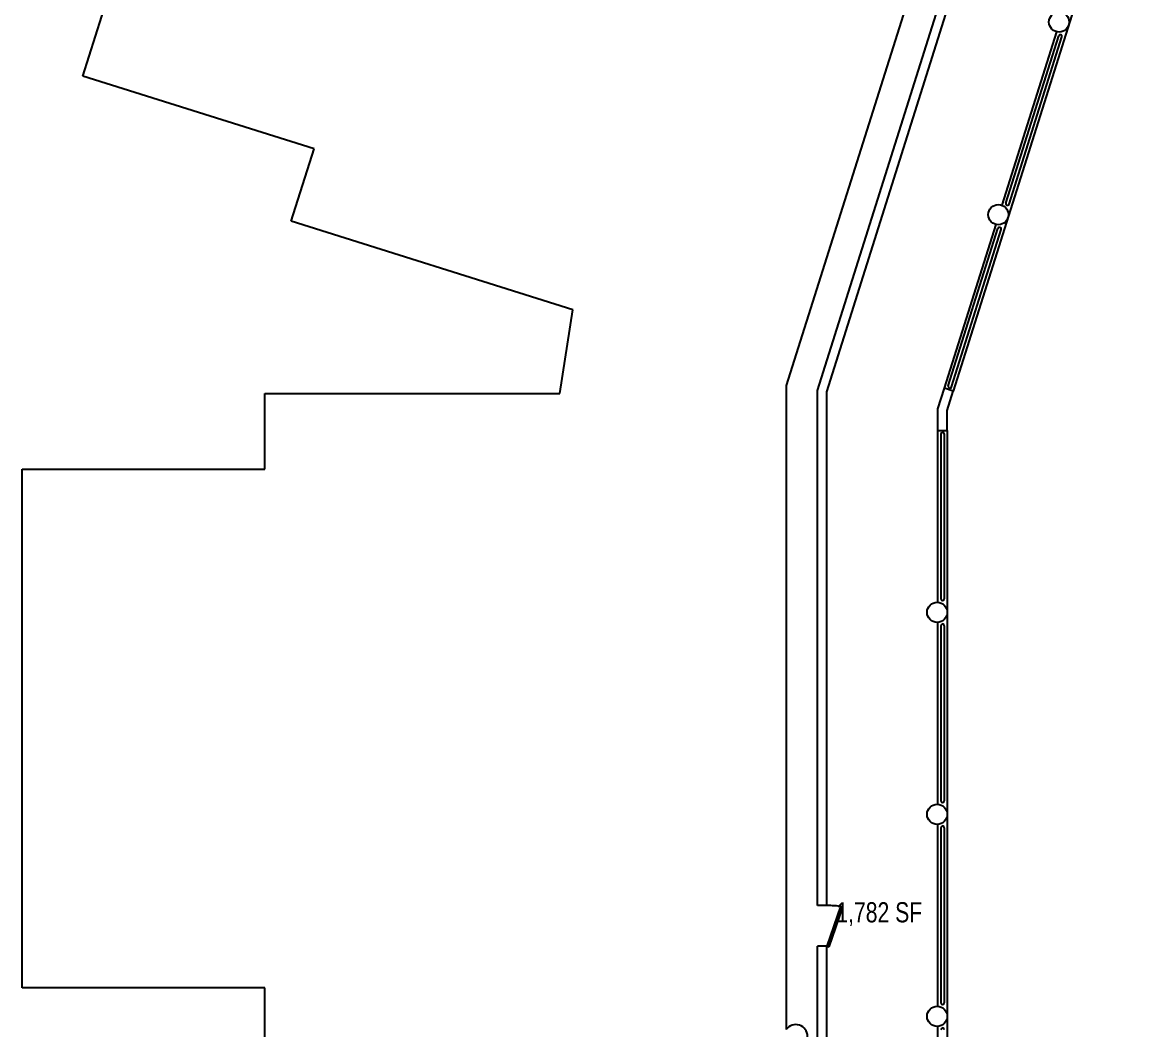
# Model space of a CAD drawing. Header units: inches. Extents: x -98 to 1184, y -183 to 3122.
# Drawn here: x -98 to 565, y 1531 to 2130 of the extents above; entities that cross this region are included whole.
import ezdxf
from ezdxf.enums import TextEntityAlignment as Align

# ---------------------------------------------------------------- set-up
doc = ezdxf.new("R2010")
doc.units = ezdxf.units.IN
doc.header["$LTSCALE"] = 10
doc.header["$MEASUREMENT"] = 0
for name, color, linetype in [('A-DOOR', 2, 'CONTINUOUS'), ('A-FLOR', 3, 'CONTINUOUS'), ('A-ROOF', 2, 'CONTINUOUS'), ('A-WALL', 5, 'CONTINUOUS'), ('AREA-TEXT', 3, 'CONTINUOUS')]:
    doc.layers.add(name, color=color, linetype=linetype)
doc.styles.add('CP_AREA', font='arial.ttf', dxfattribs={"height": 15})

msp = doc.modelspace()

# ---------------------------------------------------------------- linework, layer by layer
at = {"layer": 'A-DOOR'}
for p, q in [((388.26, 1604.23), (380.08, 1580.75)), ((381.43, 1580.33), (389.61, 1603.81)), ((389.61, 1603.81), (388.26, 1604.23)), ((380.08, 1580.75), (381.43, 1580.33))]:
    msp.add_line(p, q, dxfattribs=at)
msp.add_arc((381.25, 1558.21), 46.56, 80.3063, 91.43937, dxfattribs=at)
at = {"layer": 'A-FLOR'}
for p, q in [((486.47, 2022.14), (517.79, 2121.46)), ((488.38, 2021.54), (519.7, 2120.86)), ((452.21, 1913.48), (481.7, 2007.01)), ((454.12, 1912.88), (483.61, 2006.41)), ((447.83, 1885), (447.83, 1786.93)), ((449.83, 1885), (449.83, 1786.93)), ((447.83, 1771.07), (447.83, 1666.93)), ((449.83, 1771.07), (449.83, 1666.93)), ((447.83, 1651.07), (447.83, 1546.93)), ((449.83, 1651.07), (449.83, 1546.93))]:
    msp.add_line(p, q, dxfattribs=at)
at = {"layer": 'A-FLOR', "extrusion": (5.64467e-05, 0.000179026, 1)}
for centre, start, end in [((518.74, 2121.16, 0.41), 342.5, 162.5), ((487.43, 2021.84, 0.39), 162.5, 342.5), ((453.17, 1913.18, 0.37), 162.5, 342.5)]:
    msp.add_arc(centre, 1, start, end, dxfattribs=at)
at = {"layer": 'A-FLOR', "extrusion": (-5.64364e-05, -0.000179029, 1)}
msp.add_arc((482.66, 2006.71, -0.39), 1, 342.50331, 162.50331, dxfattribs=at)
at = {"layer": 'A-FLOR', "extrusion": (-2.69668e-16, -0.000187714, 1)}
for centre in [(448.83, 1885, -0.35), (448.83, 1771.07, -0.33), (448.83, 1651.07, -0.31), (448.83, 1531.07, -0.29)]:
    msp.add_arc(centre, 1, 0, 180, dxfattribs=at)
at = {"layer": 'A-FLOR', "extrusion": (-3.53856e-16, -0.000187714, 1)}
for centre in [(448.83, 1786.93, -0.34), (448.83, 1666.93, -0.31), (448.83, 1546.93, -0.29)]:
    msp.add_arc(centre, 1, 180, 0, dxfattribs=at)
at = {"layer": 'A-ROOF'}
for p, q in [((-61.97, 2097.61), (30.64, 2391.35)), ((75.37, 2054.31), (-61.97, 2097.61)), ((61.84, 2011.39), (75.37, 2054.31)), ((229.14, 1958.65), (61.84, 2011.39)), ((221.5, 1909), (229.14, 1958.65)), ((46.08, 1909), (221.5, 1909)), ((46.08, 1864), (46.08, 1909)), ((-97.92, 1864), (46.08, 1864)), ((-97.92, 1556), (-97.92, 1864)), ((46.08, 1556), (-97.92, 1556)), ((46.08, 1484), (46.08, 1556))]:
    msp.add_line(p, q, dxfattribs=at)
at = {"layer": 'A-WALL'}
for p, q in [((474.63, 2290.07), (355.98, 1913.72)), ((565.31, 2259.75), (455.19, 1910.45)), ((374.58, 1910.85), (466.62, 2202.79)), ((380.08, 1910.01), (471.86, 2201.14)), ((484.21, 2020.81), (516.7, 2123.85)), ((449.94, 1912.1), (480.62, 2009.4)), ((355.98, 1913.72), (355.98, 1531.18)), ((374.58, 1604.75), (374.58, 1910.85)), ((446.08, 1899.85), (449.94, 1912.1)), ((455.19, 1910.45), (449.94, 1912.1)), ((451.58, 1899), (455.19, 1910.45)), ((380.08, 1604.75), (380.08, 1910.01)), ((446.08, 1887), (446.08, 1899.85)), ((451.58, 1887), (451.58, 1899)), ((446.08, 1784.98), (446.08, 1887)), ((446.08, 1887), (451.58, 1887)), ((451.58, 1887), (451.58, 1520.75)), ((446.08, 1664.98), (446.08, 1773.02)), ((446.08, 1544.98), (446.08, 1653.02)), ((380.08, 1604.75), (374.58, 1604.75)), ((380.08, 1580.75), (374.58, 1580.75)), ((374.58, 1101.5), (374.58, 1580.75)), ((380.08, 1101.5), (380.08, 1580.75)), ((446.08, 1520.75), (446.08, 1533.02))]:
    msp.add_line(p, q, dxfattribs=at)
for centre in [(518.02, 2129.7), (481.94, 2015.25), (445.58, 1779), (445.58, 1659), (445.58, 1539)]:
    msp.add_circle(centre, 6, dxfattribs=at)
msp.add_arc((361.63, 1527.15), 6.94, 215.51454, 144.48546, dxfattribs=at)

# ---------------------------------------------------------------- texts
at = {"layer": 'AREA-TEXT', "style": 'CP_AREA', "width": 0.75}
msp.add_text('1,782 SF', height=12, dxfattribs=at).set_placement((411.19, 1600.8), align=Align.MIDDLE_CENTER)

doc.saveas('drawing.dxf')
